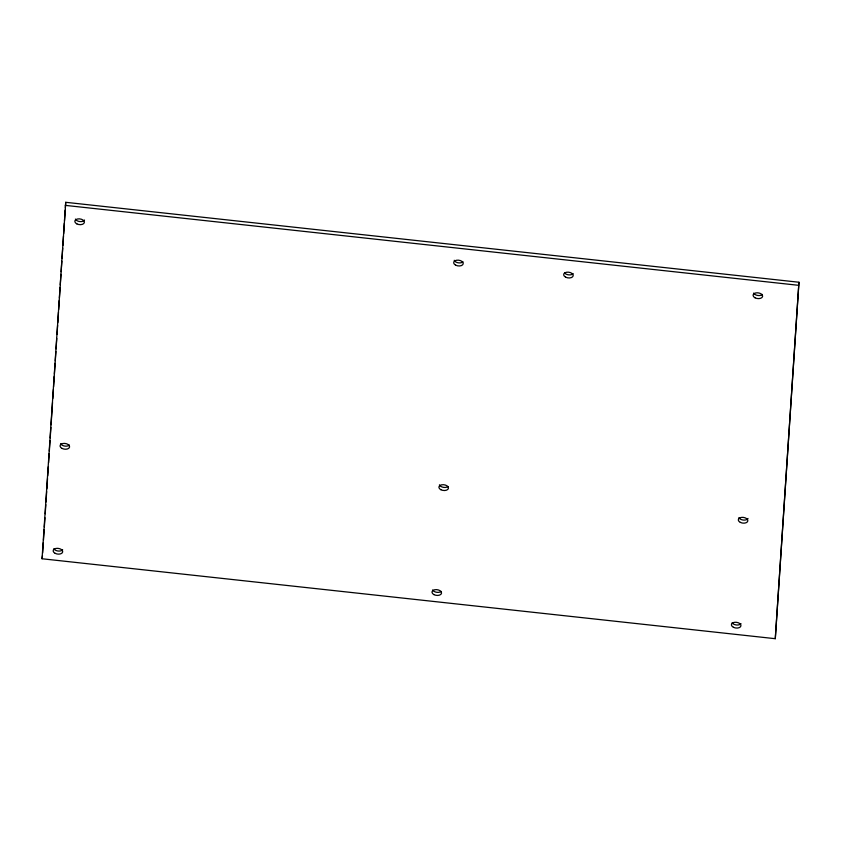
<?xml version="1.0" encoding="UTF-8"?>
<svg xmlns="http://www.w3.org/2000/svg" width="841" height="841" viewBox="0 0 841 841"><rect width="100%" height="100%" fill="white"/><g stroke="black" fill="none" stroke-linecap="round" stroke-linejoin="round"><path stroke-width="1.26" d="M42.05 558.76L65.714 202.303L798.95 282.24L775.286 638.697L42.05 558.76L42.46 555.691M42.628 553.073L43.322 542.603M43.49 539.985L44.184 529.515M44.352 526.897L44.962 517.73M45.214 513.809L45.813 504.642M45.992 502.024L46.675 491.554M46.854 488.936L47.538 478.466M47.716 475.848L48.315 466.692M48.578 462.76L49.177 453.604M49.346 450.986L50.04 440.505M50.208 437.888L50.902 427.417M51.07 424.8L52.531 402.555M52.794 398.623L53.393 389.467M53.572 386.849L54.255 376.379M54.434 373.761L55.117 363.291M55.296 360.673L55.895 351.506M56.063 348.889L56.757 338.418M57.009 334.497L57.619 325.33M57.787 322.713L58.481 312.242M58.649 309.625L59.248 300.458M59.427 297.84L60.11 287.37M60.289 284.752L60.973 274.282M61.151 271.664L61.835 261.194M62.003 258.576L62.697 248.106M62.865 245.488L63.474 236.332M63.643 233.714L64.337 223.243M64.505 220.626L65.199 210.155M65.367 207.538L65.714 202.303M775.286 638.697L798.95 282.24M65.304 205.372L798.54 285.309M762.388 294.434A4.794 2.87 7.6 0 1 757.699 295.454A4.794 2.87 7.6 0 1 753.694 293.078M740.974 623.612A4.794 2.87 7.6 0 1 736.485 624.979A4.794 2.87 7.6 0 1 732.133 622.739M748.017 518.476A4.794 2.87 7.6 0 1 743.423 520.064A4.794 2.87 7.6 0 1 738.924 517.625M573.152 273.577A4.794 2.87 7.6 0 1 568.905 274.87A4.794 2.87 7.6 0 1 564.584 272.915M462.981 261.793A4.794 2.87 7.6 0 1 458.177 262.791A4.794 2.87 7.6 0 1 454.224 260.279M84.521 220.027A4.794 2.87 7.6 0 1 79.874 221.561A4.794 2.87 7.6 0 1 75.427 219.081M69.361 445.047A4.794 2.87 7.6 0 1 64.641 446.056A4.794 2.87 7.6 0 1 60.657 443.627M62.655 549.751A4.794 2.87 7.6 0 1 58.113 551.023A4.794 2.87 7.6 0 1 53.856 548.742M441.126 591.412A4.794 2.87 7.6 0 1 436.5 592.253A4.794 2.87 7.6 0 1 432.642 589.951M448.022 486.497A4.794 2.87 7.6 0 1 443.239 487.307A4.794 2.87 7.6 0 1 439.454 484.837M755.102 297.83A4.794 2.87 7.6 0 0 762.608 296.379A4.794 2.87 7.6 0 0 755.859 292.91A4.794 2.87 7.6 0 0 755.102 297.83M733.426 627.291A4.794 2.87 7.6 0 0 740.932 625.841A4.794 2.87 7.6 0 0 734.182 622.372A4.794 2.87 7.6 0 0 733.426 627.291M740.322 522.377A4.794 2.87 7.6 0 0 747.828 520.926A4.794 2.87 7.6 0 0 741.089 517.457A4.794 2.87 7.6 0 0 740.322 522.377M565.678 277.183A4.794 2.87 7.6 0 0 573.184 275.722A4.794 2.87 7.6 0 0 566.435 272.263A4.794 2.87 7.6 0 0 565.678 277.183M455.696 265.188A4.794 2.87 7.6 0 0 463.202 263.738A4.794 2.87 7.6 0 0 456.453 260.268A4.794 2.87 7.6 0 0 455.696 265.188M76.857 223.885A4.794 2.87 7.6 0 0 84.352 222.434A4.794 2.87 7.6 0 0 77.614 218.965A4.794 2.87 7.6 0 0 76.857 223.885M62.076 448.442A4.794 2.87 7.6 0 0 69.582 446.981A4.794 2.87 7.6 0 0 62.833 443.522A4.794 2.87 7.6 0 0 62.076 448.442M55.18 553.357A4.794 2.87 7.6 0 0 62.686 551.896A4.794 2.87 7.6 0 0 55.937 548.437A4.794 2.87 7.6 0 0 55.18 553.357M434.019 594.65A4.794 2.87 7.6 0 0 441.525 593.199A4.794 2.87 7.6 0 0 434.776 589.73A4.794 2.87 7.6 0 0 434.019 594.65M440.915 489.735A4.794 2.87 7.6 0 0 448.421 488.285A4.794 2.87 7.6 0 0 441.683 484.815A4.794 2.87 7.6 0 0 440.915 489.735"/></g></svg>
